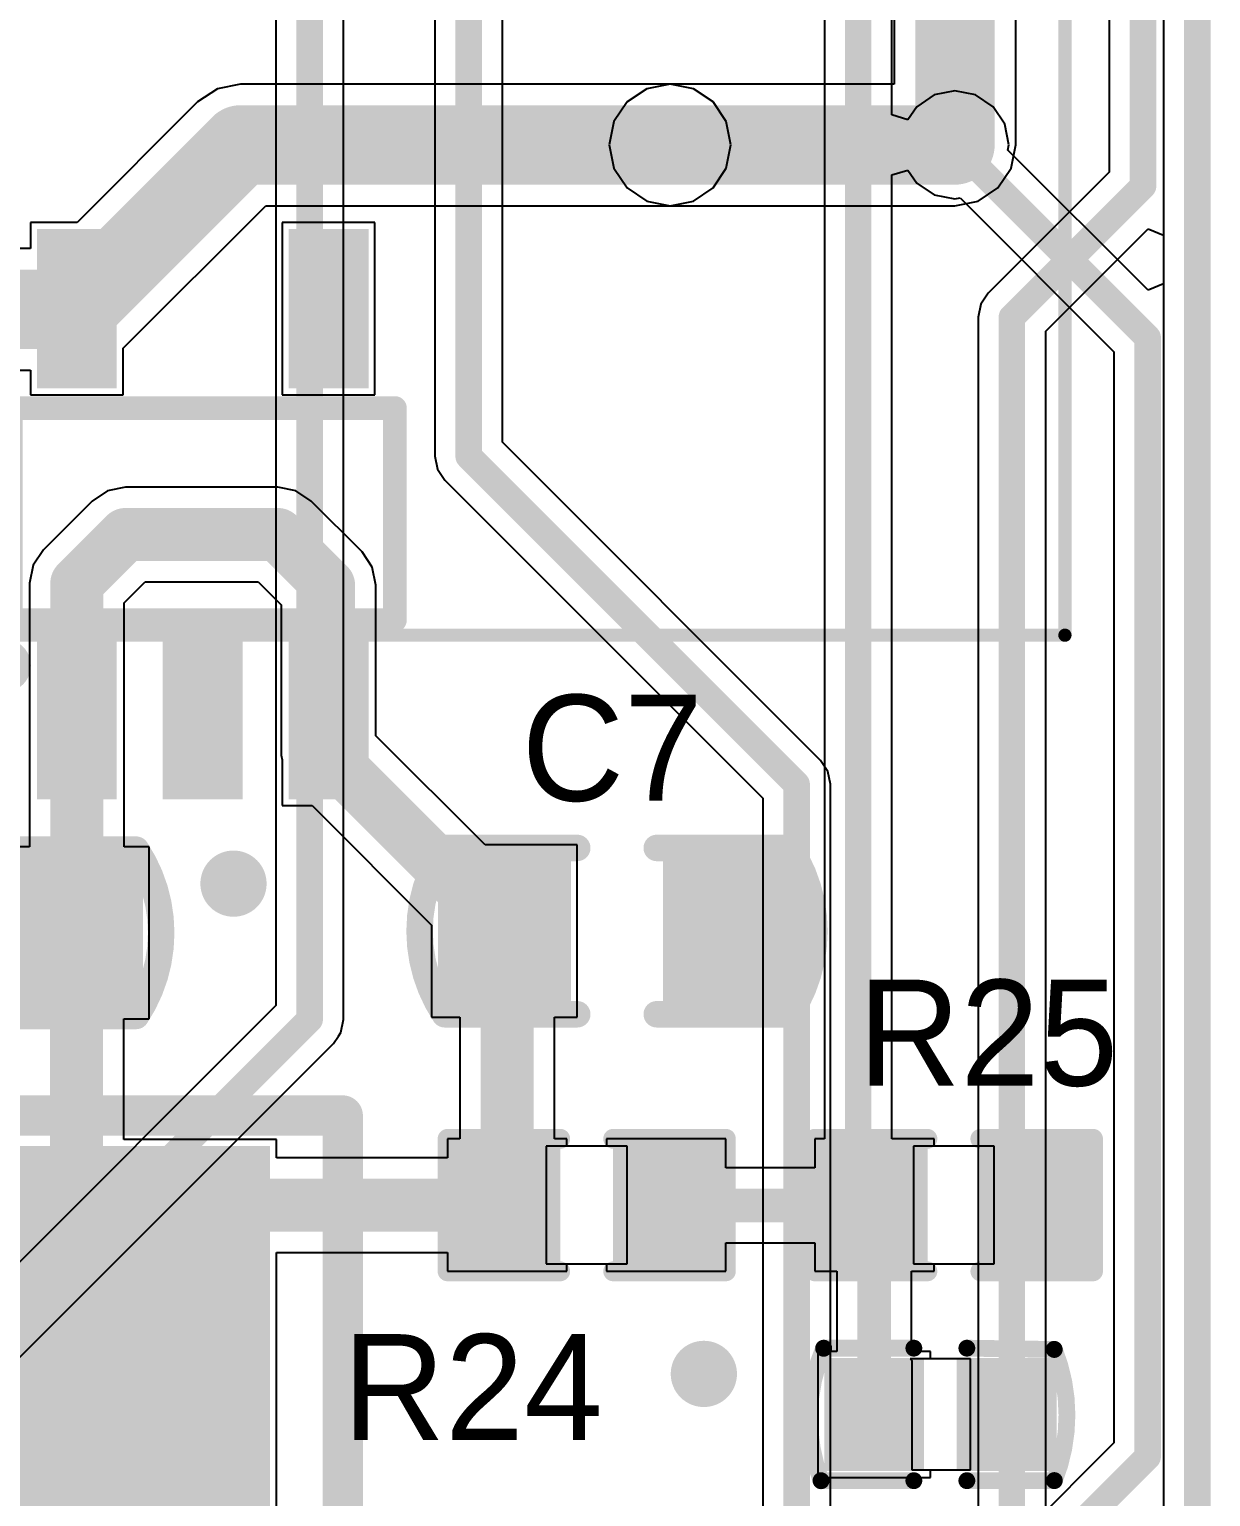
# Model space of a CAD drawing. Extents: x 10.58 to 11.54, y 9.91 to 15.27.
# Drawn here: x 11.0699 to 11.421, y 12.0509 to 12.4868 of the extents above; entities that cross this region are included whole.
import ezdxf

# ---------------------------------------------------------------- set-up
doc = ezdxf.new("R2010")
doc.units = 0
doc.layers.get('0').update_dxf_attribs({"linetype": 'CONTINUOUS'})
for name, color, linetype in [('BOTTOMLAYER', 5, 'CONTINUOUS'), ('KEEPOUTLAYER', 6, 'CONTINUOUS'), ('MULTILAYER', 9, 'CONTINUOUS'), ('TOPLAYER', 1, 'CONTINUOUS'), ('TOPOVERLAY', 2, 'CONTINUOUS'), ('TOPPASTE', 8, 'CONTINUOUS'), ('TOPSOLDER', 216, 'CONTINUOUS'), ('VIAHOLELAYER', 16, 'CONTINUOUS')]:
    doc.layers.add(name, color=color, linetype=linetype)

# ---------------------------------------------------------------- blocks, each defined once
blk = doc.blocks.new('SOT_23_5_16')
at = {"layer": 'TOPLAYER'}
for points in [[(-0.045276, 0.080709), (-0.045276, 0.041339), (-0.029528, 0.080709), (-0.029528, 0.041339)], [(0.029528, 0.080709), (0.029528, 0.041339), (0.045276, 0.080709), (0.045276, 0.041339)], [(-0.045276, -0.041339), (-0.045276, -0.080709), (-0.029528, -0.041339), (-0.029528, -0.080709)], [(-0.007874, -0.041339), (-0.007874, -0.080709), (0.007874, -0.041339), (0.007874, -0.080709)], [(0.029528, -0.041339), (0.029528, -0.080709), (0.045276, -0.041339), (0.045276, -0.080709)]]:
    blk.add_solid(points, dxfattribs=at)
at = {"layer": 'TOPOVERLAY', "const_width": 0.007087}
for points in [[(-0.057087, 0.031496), (0.057087, 0.031496)], [(-0.057087, -0.031496), (-0.057087, 0.031496)], [(0.057087, -0.031496), (0.057087, 0.031496)], [(-0.057087, -0.031496), (0.057087, -0.031496)]]:
    blk.add_lwpolyline(points, dxfattribs=at)
at = {"layer": 'TOPOVERLAY'}
for points, const_width in [([(-0.058858, 0.031496, 1), (-0.055315, 0.031496, 1)], 0.003543), ([(-0.058858, 0.031496, 1), (-0.055315, 0.031496, 1)], 0.003543), ([(0.055315, 0.031496, 1), (0.058858, 0.031496, 1)], 0.003543), ([(0.055315, 0.031496, 1), (0.058858, 0.031496, 1)], 0.003543), ([(-0.058858, -0.031496, 1), (-0.055315, -0.031496, 1)], 0.003543), ([(-0.058858, -0.031496, 1), (-0.055315, -0.031496, 1)], 0.003543), ([(0.055315, -0.031496, 1), (0.058858, -0.031496, 1)], 0.003543), ([(0.055315, -0.031496, 1), (0.058858, -0.031496, 1)], 0.003543), ([(-0.055, -0.045, 1), (-0.062874, -0.045, 1)], 0.007874), ([(-0.064842, -0.045, 1), (-0.060906, -0.045, 1)], 0.003937), ([(-0.056968, -0.045, 1), (-0.053032, -0.045, 1)], 0.003937)]:
    blk.add_lwpolyline(points, format="xyb", close=True, dxfattribs=dict(at, const_width=const_width))
at = {"layer": 'TOPPASTE'}
for points in [[(-0.045276, 0.080709), (-0.045276, 0.041339), (-0.029528, 0.080709), (-0.029528, 0.041339)], [(0.029528, 0.080709), (0.029528, 0.041339), (0.045276, 0.080709), (0.045276, 0.041339)], [(-0.045276, -0.041339), (-0.045276, -0.080709), (-0.029528, -0.041339), (-0.029528, -0.080709)], [(-0.007874, -0.041339), (-0.007874, -0.080709), (0.007874, -0.041339), (0.007874, -0.080709)], [(0.029528, -0.041339), (0.029528, -0.080709), (0.045276, -0.041339), (0.045276, -0.080709)]]:
    blk.add_solid(points, dxfattribs=at)
at = {"layer": 'TOPSOLDER'}
for points in [[(-0.049276, 0.084709), (-0.049276, 0.037339), (-0.025528, 0.084709), (-0.025528, 0.037339)], [(0.025528, 0.084709), (0.025528, 0.037339), (0.049276, 0.084709), (0.049276, 0.037339)], [(-0.049276, -0.037339), (-0.049276, -0.084709), (-0.025528, -0.037339), (-0.025528, -0.084709)], [(-0.011874, -0.037339), (-0.011874, -0.084709), (0.011874, -0.037339), (0.011874, -0.084709)], [(0.025528, -0.037339), (0.025528, -0.084709), (0.049276, -0.037339), (0.049276, -0.084709)]]:
    blk.add_solid(points, dxfattribs=at)
blk = doc.blocks.new('R_0402_24')
at = {"layer": 'TOPLAYER'}
for p, q in [((0.017, 0.0175), (-0.007, 0.0175)), ((-0.007, 0.0175), (-0.007, -0.0175)), ((0.017, -0.0175), (0.017, 0.0175)), ((-0.007, -0.0175), (0.017, -0.0175))]:
    blk.add_line(p, q, dxfattribs=at)
for points in [[(-0.006811, -0.01378), (-0.006811, 0.01378), (-0.030433, -0.01378), (-0.030433, 0.01378)], [(0.040433, -0.01378), (0.040433, 0.01378), (0.016811, -0.01378), (0.016811, 0.01378)]]:
    blk.add_solid(points, dxfattribs=at)
at = {"layer": 'TOPOVERLAY', "const_width": 0.005906}
for points in [[(-0.036339, 0.019685), (-0.002874, 0.019685)], [(-0.036339, -0.019685), (-0.036339, 0.019685)], [(0.012874, 0.019685), (0.046339, 0.019685)], [(0.046339, -0.019685), (0.046339, 0.019685)], [(-0.036339, -0.019685), (-0.002874, -0.019685)], [(0.012874, -0.019685), (0.046339, -0.019685)]]:
    blk.add_lwpolyline(points, dxfattribs=at)
at = {"layer": 'TOPOVERLAY', "const_width": 0.002953}
for points in [[(-0.037815, 0.019685, 1), (-0.034862, 0.019685, 1)], [(-0.037815, 0.019685, 1), (-0.034862, 0.019685, 1)], [(-0.00435, 0.019685, 1), (-0.001398, 0.019685, 1)], [(0.011398, 0.019685, 1), (0.01435, 0.019685, 1)], [(0.044862, 0.019685, 1), (0.047815, 0.019685, 1)], [(0.044862, 0.019685, 1), (0.047815, 0.019685, 1)], [(-0.037815, -0.019685, 1), (-0.034862, -0.019685, 1)], [(-0.037815, -0.019685, 1), (-0.034862, -0.019685, 1)], [(-0.00435, -0.019685, 1), (-0.001398, -0.019685, 1)], [(0.011398, -0.019685, 1), (0.01435, -0.019685, 1)], [(0.044862, -0.019685, 1), (0.047815, -0.019685, 1)], [(0.044862, -0.019685, 1), (0.047815, -0.019685, 1)]]:
    blk.add_lwpolyline(points, format="xyb", close=True, dxfattribs=at)
at = {"layer": 'TOPPASTE'}
for points in [[(-0.006811, -0.01378), (-0.006811, 0.01378), (-0.030433, -0.01378), (-0.030433, 0.01378)], [(0.040433, -0.01378), (0.040433, 0.01378), (0.016811, -0.01378), (0.016811, 0.01378)]]:
    blk.add_solid(points, dxfattribs=at)
at = {"layer": 'TOPSOLDER'}
for points in [[(-0.002811, -0.01778), (-0.002811, 0.01778), (-0.034433, -0.01778), (-0.034433, 0.01778)], [(0.044433, -0.01778), (0.044433, 0.01778), (0.012811, -0.01778), (0.012811, 0.01778)]]:
    blk.add_solid(points, dxfattribs=at)
blk = doc.blocks.new('R_0402_25')
at = {"layer": 'TOPLAYER'}
for p, q in [((0.017, 0.0175), (-0.007, 0.0175)), ((-0.007, 0.0175), (-0.007, -0.0175)), ((0.017, -0.0175), (0.017, 0.0175)), ((-0.007, -0.0175), (0.017, -0.0175))]:
    blk.add_line(p, q, dxfattribs=at)
for points in [[(-0.006811, -0.01378), (-0.006811, 0.01378), (-0.030433, -0.01378), (-0.030433, 0.01378)], [(0.040433, -0.01378), (0.040433, 0.01378), (0.016811, -0.01378), (0.016811, 0.01378)]]:
    blk.add_solid(points, dxfattribs=at)
at = {"layer": 'TOPOVERLAY', "const_width": 0.005906}
for points in [[(-0.036339, 0.019685), (-0.002874, 0.019685)], [(-0.036339, -0.019685), (-0.036339, 0.019685)], [(0.012874, 0.019685), (0.046339, 0.019685)], [(0.046339, -0.019685), (0.046339, 0.019685)], [(-0.036339, -0.019685), (-0.002874, -0.019685)], [(0.012874, -0.019685), (0.046339, -0.019685)]]:
    blk.add_lwpolyline(points, dxfattribs=at)
at = {"layer": 'TOPOVERLAY', "const_width": 0.002953}
for points in [[(-0.037815, 0.019685, 1), (-0.034862, 0.019685, 1)], [(-0.037815, 0.019685, 1), (-0.034862, 0.019685, 1)], [(-0.00435, 0.019685, 1), (-0.001398, 0.019685, 1)], [(0.011398, 0.019685, 1), (0.01435, 0.019685, 1)], [(0.044862, 0.019685, 1), (0.047815, 0.019685, 1)], [(0.044862, 0.019685, 1), (0.047815, 0.019685, 1)], [(-0.037815, -0.019685, 1), (-0.034862, -0.019685, 1)], [(-0.037815, -0.019685, 1), (-0.034862, -0.019685, 1)], [(-0.00435, -0.019685, 1), (-0.001398, -0.019685, 1)], [(0.011398, -0.019685, 1), (0.01435, -0.019685, 1)], [(0.044862, -0.019685, 1), (0.047815, -0.019685, 1)], [(0.044862, -0.019685, 1), (0.047815, -0.019685, 1)]]:
    blk.add_lwpolyline(points, format="xyb", close=True, dxfattribs=at)
at = {"layer": 'TOPPASTE'}
for points in [[(-0.006811, -0.01378), (-0.006811, 0.01378), (-0.030433, -0.01378), (-0.030433, 0.01378)], [(0.040433, -0.01378), (0.040433, 0.01378), (0.016811, -0.01378), (0.016811, 0.01378)]]:
    blk.add_solid(points, dxfattribs=at)
at = {"layer": 'TOPSOLDER'}
for points in [[(-0.002811, -0.01778), (-0.002811, 0.01778), (-0.034433, -0.01778), (-0.034433, 0.01778)], [(0.044433, -0.01778), (0.044433, 0.01778), (0.012811, -0.01778), (0.012811, 0.01778)]]:
    blk.add_solid(points, dxfattribs=at)
blk = doc.blocks.new('C_0402_53')
at = {"layer": 'TOPLAYER'}
for p, q in [((0.008518, 0.0165), (-0.008982, 0.0165)), ((-0.008982, 0.0165), (-0.008982, -0.0165)), ((0.008518, -0.016), (0.008518, 0.0165)), ((-0.008982, -0.0165), (0.009018, -0.0165)), ((0.009018, -0.0165), (0.008518, -0.016))]:
    blk.add_line(p, q, dxfattribs=at)
for points in [[(-0.00884, -0.012795), (-0.00884, 0.012795), (-0.030494, -0.012795), (-0.030494, 0.012795)], [(0.03053, -0.012795), (0.03053, 0.012795), (0.008876, -0.012795), (0.008876, 0.012795)]]:
    blk.add_solid(points, dxfattribs=at)
at = {"layer": 'TOPOVERLAY', "const_width": 0.005}
for points in [[(-0.03382, -0.019341, -0.193022), (-0.033854, 0.01965)], [(0.035464, 0.019716, -0.191665), (0.034708, -0.019637)]]:
    blk.add_lwpolyline(points, format="xyb", dxfattribs=at)
at = {"layer": 'TOPOVERLAY', "const_width": 0.0025}
for points in [[(-0.035104, 0.01965, 1), (-0.032604, 0.01965, 1)], [(-0.03509, 0.019685, 1), (-0.03259, 0.019685, 1)], [(-0.009106, 0.019685, 1), (-0.006606, 0.019685, 1)], [(0.006642, 0.019685, 1), (0.009142, 0.019685, 1)], [(0.034214, 0.019716, 1), (0.036714, 0.019716, 1)], [(0.034225, 0.019685, 1), (0.036726, 0.019685, 1)], [(-0.03509, -0.019291, 1), (-0.03259, -0.019291, 1)], [(-0.03507, -0.019341, 1), (-0.03257, -0.019341, 1)], [(-0.009106, -0.019685, 1), (-0.006606, -0.019685, 1)], [(0.006642, -0.019685, 1), (0.009142, -0.019685, 1)], [(0.033438, -0.019685, 1), (0.035938, -0.019685, 1)], [(0.033458, -0.019637, 1), (0.035958, -0.019637, 1)]]:
    blk.add_lwpolyline(points, format="xyb", close=True, dxfattribs=at)
at = {"layer": 'TOPOVERLAY', "const_width": 0.005}
for points in [[(-0.007856, 0.019685), (-0.03384, 0.019685)], [(0.035476, 0.019685), (0.007892, 0.019685)], [(-0.007856, -0.019685), (-0.03384, -0.019291)], [(0.034688, -0.019685), (0.007892, -0.019685)]]:
    blk.add_lwpolyline(points, dxfattribs=at)
at = {"layer": 'TOPPASTE'}
for points in [[(-0.00884, -0.012795), (-0.00884, 0.012795), (-0.030494, -0.012795), (-0.030494, 0.012795)], [(0.03053, -0.012795), (0.03053, 0.012795), (0.008876, -0.012795), (0.008876, 0.012795)]]:
    blk.add_solid(points, dxfattribs=at)
at = {"layer": 'TOPSOLDER'}
for points in [[(-0.00484, -0.016795), (-0.00484, 0.016795), (-0.034494, -0.016795), (-0.034494, 0.016795)], [(0.03453, -0.016795), (0.03453, 0.016795), (0.004876, -0.016795), (0.004876, 0.016795)]]:
    blk.add_solid(points, dxfattribs=at)
blk = doc.blocks.new('C_0603_55')
at = {"layer": 'TOPLAYER'}
for points in [[(-0.017717, -0.019685), (-0.017717, 0.019685), (-0.049213, -0.019685), (-0.049213, 0.019685)], [(0.049213, -0.019685), (0.049213, 0.019685), (0.017717, -0.019685), (0.017717, 0.019685)]]:
    blk.add_solid(points, dxfattribs=at)
at = {"layer": 'TOPOVERLAY', "const_width": 0.007874}
for points in [[(-0.051181, -0.024708, -0.302775), (-0.051181, 0.024708)], [(0.051181, 0.024708, -0.302775), (0.051181, -0.024708)]]:
    blk.add_lwpolyline(points, format="xyb", dxfattribs=at)
at = {"layer": 'TOPOVERLAY', "const_width": 0.003937}
for points in [[(-0.05315, 0.024708, 1), (-0.049213, 0.024708, 1)], [(-0.05315, 0.024708, 1), (-0.049213, 0.024708, 1)], [(-0.01378, 0.024708, 1), (-0.009843, 0.024708, 1)], [(0.009843, 0.024708, 1), (0.01378, 0.024708, 1)], [(0.049213, 0.024708, 1), (0.05315, 0.024708, 1)], [(0.049213, 0.024708, 1), (0.05315, 0.024708, 1)], [(-0.05315, -0.024708, 1), (-0.049213, -0.024708, 1)], [(-0.05315, -0.024708, 1), (-0.049213, -0.024708, 1)], [(-0.01378, -0.024708, 1), (-0.009843, -0.024708, 1)], [(0.009843, -0.024708, 1), (0.01378, -0.024708, 1)], [(0.049213, -0.024708, 1), (0.05315, -0.024708, 1)], [(0.049213, -0.024708, 1), (0.05315, -0.024708, 1)]]:
    blk.add_lwpolyline(points, format="xyb", close=True, dxfattribs=at)
at = {"layer": 'TOPOVERLAY', "const_width": 0.007874}
for points in [[(-0.011811, 0.024708), (-0.051181, 0.024708)], [(0.051181, 0.024708), (0.011811, 0.024708)], [(-0.011811, -0.024708), (-0.051181, -0.024708)], [(0.051181, -0.024708), (0.011811, -0.024708)]]:
    blk.add_lwpolyline(points, dxfattribs=at)
at = {"layer": 'TOPPASTE'}
for points in [[(-0.017717, -0.019685), (-0.017717, 0.019685), (-0.049213, -0.019685), (-0.049213, 0.019685)], [(0.049213, -0.019685), (0.049213, 0.019685), (0.017717, -0.019685), (0.017717, 0.019685)]]:
    blk.add_solid(points, dxfattribs=at)
at = {"layer": 'TOPSOLDER'}
for points in [[(-0.013717, -0.023685), (-0.013717, 0.023685), (-0.053213, -0.023685), (-0.053213, 0.023685)], [(0.053213, -0.023685), (0.053213, 0.023685), (0.013717, -0.023685), (0.013717, 0.023685)]]:
    blk.add_solid(points, dxfattribs=at)
blk = doc.blocks.new('C_0603_59')
at = {"layer": 'TOPLAYER'}
for points in [[(-0.017717, -0.019685), (-0.017717, 0.019685), (-0.049213, -0.019685), (-0.049213, 0.019685)], [(0.049213, -0.019685), (0.049213, 0.019685), (0.017717, -0.019685), (0.017717, 0.019685)]]:
    blk.add_solid(points, dxfattribs=at)
at = {"layer": 'TOPOVERLAY', "const_width": 0.007874}
for points in [[(-0.051181, -0.024708, -0.302775), (-0.051181, 0.024708)], [(0.051181, 0.024708, -0.302775), (0.051181, -0.024708)]]:
    blk.add_lwpolyline(points, format="xyb", dxfattribs=at)
at = {"layer": 'TOPOVERLAY', "const_width": 0.003937}
for points in [[(-0.05315, 0.024708, 1), (-0.049213, 0.024708, 1)], [(-0.05315, 0.024708, 1), (-0.049213, 0.024708, 1)], [(-0.01378, 0.024708, 1), (-0.009843, 0.024708, 1)], [(0.009843, 0.024708, 1), (0.01378, 0.024708, 1)], [(0.049213, 0.024708, 1), (0.05315, 0.024708, 1)], [(0.049213, 0.024708, 1), (0.05315, 0.024708, 1)], [(-0.05315, -0.024708, 1), (-0.049213, -0.024708, 1)], [(-0.05315, -0.024708, 1), (-0.049213, -0.024708, 1)], [(-0.01378, -0.024708, 1), (-0.009843, -0.024708, 1)], [(0.009843, -0.024708, 1), (0.01378, -0.024708, 1)], [(0.049213, -0.024708, 1), (0.05315, -0.024708, 1)], [(0.049213, -0.024708, 1), (0.05315, -0.024708, 1)]]:
    blk.add_lwpolyline(points, format="xyb", close=True, dxfattribs=at)
at = {"layer": 'TOPOVERLAY', "const_width": 0.007874}
for points in [[(-0.051181, 0.024708), (-0.011811, 0.024708)], [(0.011811, 0.024708), (0.051181, 0.024708)], [(-0.051181, -0.024708), (-0.011811, -0.024708)], [(0.011811, -0.024708), (0.051181, -0.024708)]]:
    blk.add_lwpolyline(points, dxfattribs=at)
at = {"layer": 'TOPPASTE'}
for points in [[(-0.017717, -0.019685), (-0.017717, 0.019685), (-0.049213, -0.019685), (-0.049213, 0.019685)], [(0.049213, -0.019685), (0.049213, 0.019685), (0.017717, -0.019685), (0.017717, 0.019685)]]:
    blk.add_solid(points, dxfattribs=at)
at = {"layer": 'TOPSOLDER'}
for points in [[(-0.013717, -0.023685), (-0.013717, 0.023685), (-0.053213, -0.023685), (-0.053213, 0.023685)], [(0.053213, -0.023685), (0.053213, 0.023685), (0.013717, -0.023685), (0.013717, 0.023685)]]:
    blk.add_solid(points, dxfattribs=at)
blk = doc.blocks.new('DSMD_68')
at = {"layer": 'TOPLAYER'}
for points in [[(-0.03937, -0.05), (0.03937, -0.05), (-0.03937, 0.05), (0.03937, 0.05)], [(0.137795, -0.05), (0.216535, -0.05), (0.137795, 0.05), (0.216535, 0.05)]]:
    blk.add_solid(points, dxfattribs=at)
at = {"layer": 'TOPOVERLAY'}
for points, const_width in [([(0.035, 0.062992), (-0.065, 0.062992)], 0.012), ([(-0.065, 0.062992), (-0.065, -0.062992)], 0.012), ([(0.245, 0.062992), (0.139921, 0.062992)], 0.012), ([(0.23, 0.062992), (0.23, -0.062992)], 0.01), ([(0.245, 0.062992), (0.245, -0.062992)], 0.012), ([(0.035, -0.062992), (-0.065, -0.062992)], 0.012), ([(0.245, -0.062992), (0.139921, -0.062992)], 0.012)]:
    blk.add_lwpolyline(points, dxfattribs=dict(at, const_width=const_width))
for points, const_width in [([(-0.068, 0.062992, 1), (-0.062, 0.062992, 1)], 0.006), ([(-0.068, 0.062992, 1), (-0.062, 0.062992, 1)], 0.006), ([(0.032, 0.062992, 1), (0.038, 0.062992, 1)], 0.006), ([(0.136921, 0.062992, 1), (0.142921, 0.062992, 1)], 0.006), ([(0.2275, 0.062992, 1), (0.2325, 0.062992, 1)], 0.005), ([(0.242, 0.062992, 1), (0.248, 0.062992, 1)], 0.006), ([(0.242, 0.062992, 1), (0.248, 0.062992, 1)], 0.006), ([(-0.068, -0.062992, 1), (-0.062, -0.062992, 1)], 0.006), ([(-0.068, -0.062992, 1), (-0.062, -0.062992, 1)], 0.006), ([(0.032, -0.062992, 1), (0.038, -0.062992, 1)], 0.006), ([(0.136921, -0.062992, 1), (0.142921, -0.062992, 1)], 0.006), ([(0.2275, -0.062992, 1), (0.2325, -0.062992, 1)], 0.005), ([(0.242, -0.062992, 1), (0.248, -0.062992, 1)], 0.006), ([(0.242, -0.062992, 1), (0.248, -0.062992, 1)], 0.006)]:
    blk.add_lwpolyline(points, format="xyb", close=True, dxfattribs=dict(at, const_width=const_width))
at = {"layer": 'TOPPASTE'}
for points in [[(-0.03937, -0.05), (0.03937, -0.05), (-0.03937, 0.05), (0.03937, 0.05)], [(0.137795, -0.05), (0.216535, -0.05), (0.137795, 0.05), (0.216535, 0.05)]]:
    blk.add_solid(points, dxfattribs=at)
at = {"layer": 'TOPSOLDER'}
for points in [[(-0.04337, -0.054), (0.04337, -0.054), (-0.04337, 0.054), (0.04337, 0.054)], [(0.133795, -0.054), (0.220535, -0.054), (0.133795, 0.054), (0.220535, 0.054)]]:
    blk.add_solid(points, dxfattribs=at)

msp = doc.modelspace()

# ---------------------------------------------------------------- linework, layer by layer
at = {"layer": 'BOTTOMLAYER'}
for p, q in [((11.326909, 12.893566), (11.326909, 12.470558)), ((11.363037, 12.452494), (11.363037, 12.893566)), ((11.390843, 12.817819), (11.390843, 12.444446)), ((11.143205, 12.504236), (11.143205, 12.196809)), ((11.163276, 12.192652), (11.163276, 12.504236)), ((11.190449, 12.504433), (11.190449, 12.359975)), ((11.21052, 12.364131), (11.21052, 12.504433)), ((11.253415, 12.469183), (11.247554, 12.465267)), ((11.260327, 12.470558), (11.253415, 12.469183)), ((11.326909, 12.470558), (11.260327, 12.470558)), ((11.247554, 12.465267), (11.243639, 12.459407)), ((11.243639, 12.459407), (11.242264, 12.452494)), ((11.242264, 12.452494), (11.243639, 12.445582)), ((11.361662, 12.445582), (11.363037, 12.452494)), ((11.243639, 12.445582), (11.247554, 12.439721)), ((11.390843, 12.444446), (11.354806, 12.408409)), ((11.357746, 12.439721), (11.361662, 12.445582)), ((11.247554, 12.439721), (11.253415, 12.435806)), ((11.351886, 12.435806), (11.357746, 12.439721)), ((11.253415, 12.435806), (11.260327, 12.434431)), ((11.260327, 12.434431), (11.344973, 12.434431)), ((11.344973, 12.434431), (11.351886, 12.435806)), ((11.371937, 12.397156), (11.402366, 12.427585)), ((11.402366, 12.427585), (11.406985, 12.425671)), ((11.406985, 12.425671), (11.406985, 11.328965)), ((11.354806, 12.408409), (11.352631, 12.405154)), ((11.352631, 12.405154), (11.351867, 12.401313)), ((11.351867, 12.401313), (11.351867, 12.401313)), ((11.351867, 12.401313), (11.351867, 12.401313)), ((11.351867, 12.401313), (11.351867, 12.401313)), ((11.351867, 12.401313), (11.351867, 12.401313)), ((11.351867, 12.401313), (11.351867, 11.97732)), ((11.371937, 11.973164), (11.371937, 12.397156)), ((11.305033, 12.269619), (11.21052, 12.364131)), ((11.190449, 12.359975), (11.190449, 12.359975)), ((11.190449, 12.359975), (11.190449, 12.359975)), ((11.190449, 12.359975), (11.191213, 12.356134)), ((11.191213, 12.356134), (11.193389, 12.352879)), ((11.193389, 12.352879), (11.28789, 12.258377)), ((11.307208, 12.266363), (11.305033, 12.269619)), ((11.305033, 12.269619), (11.305033, 12.269619)), ((11.307972, 12.262523), (11.307208, 12.266363)), ((11.307961, 12.262467), (11.307972, 12.262523)), ((11.307961, 12.038874), (11.307961, 12.262467)), ((11.28789, 12.258377), (11.28789, 12.04019)), ((11.143205, 12.196809), (10.860863, 11.914466)), ((11.162512, 12.188811), (11.163276, 12.192652)), ((10.877994, 11.903213), (11.160337, 12.185556)), ((11.160337, 12.185556), (11.16179, 12.187731)), ((11.16179, 12.187731), (11.162512, 12.188811))]:
    msp.add_line(p, q, dxfattribs=at)
for points, const_width in [([(11.344973, 12.452494), (11.344973, 12.905507)], 0.023622), ([(11.400878, 12.44029), (11.400878, 12.830053)], 0.007874), ([(11.153241, 12.192652), (11.153241, 12.516471)], 0.007874), ([(11.200485, 12.359975), (11.200485, 12.516668)], 0.007874), ([(11.260327, 12.452494), (11.344973, 12.452494)], 0.023622), ([(11.361902, 12.401313), (11.400878, 12.44029)], 0.007874), ([(11.361902, 11.973164), (11.361902, 12.401313)], 0.007874), ([(11.200485, 12.359975), (11.297937, 12.262523)], 0.007874), ([(11.297926, 12.262512), (11.297937, 12.262523)], 0.007874), ([(11.297926, 12.027297), (11.297926, 12.262512)], 0.007874), ([(10.867959, 11.90737), (11.153241, 12.192652)], 0.007874)]:
    msp.add_lwpolyline(points, dxfattribs=dict(at, const_width=const_width))
for points, const_width in [([(11.254422, 12.452494, 1), (11.266233, 12.452494, 1)], 0.011811), ([(11.255406, 12.452494, 1), (11.265249, 12.452494, 1)], 0.009843), ([(11.339068, 12.452494, 1), (11.350879, 12.452494, 1)], 0.011811), ([(11.339068, 12.452494, 1), (11.350879, 12.452494, 1)], 0.011811), ([(11.340052, 12.452494, 1), (11.349894, 12.452494, 1)], 0.009843), ([(11.39891, 12.44029, 1), (11.402847, 12.44029, 1)], 0.003937), ([(11.39891, 12.44029, 1), (11.402847, 12.44029, 1)], 0.003937), ([(11.359934, 12.401313, 1), (11.363871, 12.401313, 1)], 0.003937), ([(11.359934, 12.401313, 1), (11.363871, 12.401313, 1)], 0.003937), ([(11.198516, 12.359975, 1), (11.202453, 12.359975, 1)], 0.003937), ([(11.198516, 12.359975, 1), (11.202453, 12.359975, 1)], 0.003937), ([(11.295957, 12.262512, 1), (11.299894, 12.262512, 1)], 0.003937), ([(11.295957, 12.262512, 1), (11.299894, 12.262512, 1)], 0.003937), ([(11.295968, 12.262523, 1), (11.299905, 12.262523, 1)], 0.003937), ([(11.295968, 12.262523, 1), (11.299905, 12.262523, 1)], 0.003937), ([(11.125682, 12.233006, 1), (11.135524, 12.233006, 1)], 0.009843), ([(11.151272, 12.192652, 1), (11.155209, 12.192652, 1)], 0.003937), ([(11.151272, 12.192652, 1), (11.155209, 12.192652, 1)], 0.003937), ([(11.265446, 12.087337, 1), (11.275288, 12.087337, 1)], 0.009843)]:
    msp.add_lwpolyline(points, format="xyb", close=True, dxfattribs=dict(at, const_width=const_width))
at = {"layer": 'KEEPOUTLAYER', "const_width": 0.007874}
msp.add_lwpolyline([(11.417021, 10.696586), (11.417021, 12.641469)], dxfattribs=at)
at = {"layer": 'MULTILAYER', "const_width": 0.009843}
for points in [[(11.255406, 12.452494, 1), (11.265249, 12.452494, 1)], [(11.340052, 12.452494, 1), (11.349894, 12.452494, 1)], [(11.125682, 12.233006, 1), (11.135524, 12.233006, 1)], [(11.265446, 12.087337, 1), (11.275288, 12.087337, 1)]]:
    msp.add_lwpolyline(points, format="xyb", close=True, dxfattribs=at)
at = {"layer": 'TOPLAYER'}
for p, q in [((11.32624, 12.461416), (11.32624, 12.663546)), ((11.306169, 12.65939), (11.306169, 12.157186)), ((11.406985, 12.641469), (11.406985, 12.411207)), ((11.125815, 12.469183), (11.119954, 12.465267)), ((11.132727, 12.470558), (11.125815, 12.469183)), ((11.260327, 12.470558), (11.132727, 12.470558)), ((11.26724, 12.469183), (11.260327, 12.470558)), ((11.2731, 12.465267), (11.26724, 12.469183)), ((11.119954, 12.465267), (11.084102, 12.429415)), ((11.277016, 12.459407), (11.2731, 12.465267)), ((11.338828, 12.467329), (11.333619, 12.463848)), ((11.344973, 12.468551), (11.338828, 12.467329)), ((11.351118, 12.467329), (11.344973, 12.468551)), ((11.356327, 12.463848), (11.351118, 12.467329)), ((11.331024, 12.459964), (11.32624, 12.461416)), ((11.333619, 12.463848), (11.331024, 12.459964)), ((11.359807, 12.458639), (11.356327, 12.463848)), ((11.278391, 12.452494), (11.277016, 12.459407)), ((11.36103, 12.452494), (11.359807, 12.458639)), ((11.277016, 12.445582), (11.278391, 12.452494)), ((11.36072, 12.450939), (11.36103, 12.452494)), ((11.402366, 12.409294), (11.36072, 12.450939)), ((11.2731, 12.439721), (11.277016, 12.445582)), ((11.32624, 12.443573), (11.331024, 12.445024)), ((11.32624, 12.157186), (11.32624, 12.443573)), ((11.331024, 12.445024), (11.333619, 12.441141)), ((11.26724, 12.435806), (11.2731, 12.439721)), ((11.333619, 12.441141), (11.338828, 12.43766)), ((11.097837, 12.392058), (11.140209, 12.434431)), ((11.140209, 12.434431), (11.260327, 12.434431)), ((11.260327, 12.434431), (11.26724, 12.435806)), ((11.338828, 12.43766), (11.344973, 12.436438)), ((11.344973, 12.436438), (11.346528, 12.436747)), ((11.346528, 12.436747), (11.392221, 12.391054)), ((11.084102, 12.429415), (11.070278, 12.429415)), ((11.070278, 12.429415), (11.070278, 12.4217)), ((11.17264, 12.429415), (11.145081, 12.429415)), ((11.145081, 12.429415), (11.145081, 12.378234)), ((11.17264, 12.378234), (11.17264, 12.429415)), ((11.070278, 12.4217), (11.015449, 12.4217)), ((11.406985, 12.411207), (11.402366, 12.409294)), ((11.097837, 12.378234), (11.097837, 12.392058)), ((11.392221, 12.391054), (11.392221, 12.066887)), ((11.015449, 12.385572), (11.070278, 12.385572)), ((11.070278, 12.385572), (11.070278, 12.378234)), ((11.070278, 12.378234), (11.097837, 12.378234)), ((11.145081, 12.378234), (11.17264, 12.378234)), ((11.088582, 12.346681), (11.074123, 12.332222)), ((11.09314, 12.349726), (11.088582, 12.346681)), ((11.098516, 12.350796), (11.09314, 12.349726)), ((11.143792, 12.350796), (11.098516, 12.350796)), ((11.149168, 12.349726), (11.143792, 12.350796)), ((11.153726, 12.346681), (11.149168, 12.349726)), ((11.168795, 12.331612), (11.153726, 12.346681)), ((11.074123, 12.332222), (11.071077, 12.327664)), ((11.17184, 12.327054), (11.168795, 12.331612)), ((11.071077, 12.327664), (11.070008, 12.322287)), ((11.17291, 12.321678), (11.17184, 12.327054)), ((11.070008, 12.322287), (11.070008, 12.281777)), ((11.098107, 12.316468), (11.104336, 12.322697)), ((11.104336, 12.322697), (11.137972, 12.322697)), ((11.137972, 12.322697), (11.144811, 12.315858)), ((11.17291, 12.281777), (11.17291, 12.321678)), ((11.098107, 12.281777), (11.098107, 12.316468)), ((11.144811, 12.315858), (11.144811, 12.281777)), ((11.070008, 12.281777), (11.070008, 12.243991)), ((11.098107, 12.243991), (11.098107, 12.281777)), ((11.144811, 12.281777), (11.144811, 12.271134)), ((11.17291, 12.276954), (11.17291, 12.281777)), ((11.205373, 12.244491), (11.17291, 12.276954)), ((11.144811, 12.271134), (11.145081, 12.269777)), ((11.145081, 12.269777), (11.145081, 12.256187)), ((11.145081, 12.256187), (11.153939, 12.256187)), ((11.153939, 12.256187), (11.189441, 12.220685)), ((11.070008, 12.243991), (11.06227, 12.243991)), ((11.105577, 12.243991), (11.098107, 12.243991)), ((11.105577, 12.19281), (11.105577, 12.243991)), ((11.232748, 12.244491), (11.205373, 12.244491)), ((11.232748, 12.19331), (11.232748, 12.244491)), ((11.189441, 12.220685), (11.189441, 12.19331)), ((11.097973, 12.157006), (11.097973, 12.19281)), ((11.097973, 12.19281), (11.105577, 12.19281)), ((11.189441, 12.19331), (11.197887, 12.19331)), ((11.197887, 12.19331), (11.197887, 12.157186)), ((11.225986, 12.157186), (11.225986, 12.19331)), ((11.225986, 12.19331), (11.232748, 12.19331)), ((11.143334, 12.157006), (11.097973, 12.157006)), ((11.143334, 12.15155), (11.143334, 12.157006)), ((11.197887, 12.157186), (11.19422, 12.157186)), ((11.19422, 12.157186), (11.19422, 12.15155)), ((11.229653, 12.157186), (11.225986, 12.157186)), ((11.229653, 12.155001), (11.229653, 12.157186)), ((11.241464, 12.155001), (11.229653, 12.155001)), ((11.276897, 12.157186), (11.241464, 12.157186)), ((11.241464, 12.157186), (11.241464, 12.155001)), ((11.276897, 12.148539), (11.276897, 12.157186)), ((11.306169, 12.157186), (11.30332, 12.157186)), ((11.30332, 12.157186), (11.30332, 12.148539)), ((11.338753, 12.157186), (11.32624, 12.157186)), ((11.338753, 12.155001), (11.338753, 12.157186)), ((11.356659, 12.155001), (11.338753, 12.155001)), ((11.356659, 12.120001), (11.356659, 12.155001)), ((11.19422, 12.15155), (11.143334, 12.15155)), ((11.30332, 12.148539), (11.276897, 12.148539)), ((11.276897, 12.117816), (11.276897, 12.1263)), ((11.276897, 12.1263), (11.30332, 12.1263)), ((11.30332, 12.1263), (11.30332, 12.117816)), ((11.143334, 12.045195), (11.143334, 12.123451)), ((11.143334, 12.123451), (11.19422, 12.123451)), ((11.19422, 12.123451), (11.19422, 12.117816)), ((11.229653, 12.117816), (11.229653, 12.120001)), ((11.229653, 12.120001), (11.241464, 12.120001)), ((11.241464, 12.120001), (11.241464, 12.117816)), ((11.338753, 12.117816), (11.338753, 12.120001)), ((11.338753, 12.120001), (11.356659, 12.120001)), ((11.19422, 12.117816), (11.229653, 12.117816)), ((11.241464, 12.117816), (11.276897, 12.117816)), ((11.30332, 12.117816), (11.309837, 12.117816)), ((11.309837, 12.117816), (11.309837, 12.094001)), ((11.332075, 12.094001), (11.332075, 12.117816)), ((11.332075, 12.117816), (11.338753, 12.117816)), ((11.309837, 12.094001), (11.304224, 12.094001)), ((11.304224, 12.094001), (11.304224, 12.0566)), ((11.337688, 12.094001), (11.332075, 12.094001)), ((11.337688, 12.091801), (11.337688, 12.094001)), ((11.349641, 12.091801), (11.337688, 12.091801)), ((11.349641, 12.058801), (11.349641, 12.091801)), ((11.392221, 12.066887), (11.337585, 12.012251)), ((11.304224, 12.0566), (11.337688, 12.0566)), ((11.337688, 12.0566), (11.337688, 12.058801)), ((11.337688, 12.058801), (11.349641, 12.058801))]:
    msp.add_line(p, q, dxfattribs=at)
for points, const_width in [([(11.316204, 12.142333), (11.316204, 12.663546)], 0.007874), ([(11.084057, 12.403824), (11.132727, 12.452494)], 0.023622), ([(11.132727, 12.452494), (11.260327, 12.452494)], 0.023622), ([(11.344973, 12.452494), (11.402256, 12.395211)], 0.007874), ([(10.989859, 12.403636), (11.083869, 12.403636)], 0.023622), ([(11.083869, 12.403636), (11.084057, 12.403824)], 0.023622), ([(11.402256, 12.062731), (11.402256, 12.395211)], 0.007874), ([(11.084057, 12.322287), (11.098516, 12.336746)], 0.015748), ([(11.098516, 12.336746), (11.143792, 12.336746)], 0.015748), ([(11.143792, 12.336746), (11.15886, 12.321678)], 0.015748), ([(11.084057, 12.281777), (11.084057, 12.322287)], 0.015748), ([(11.15886, 12.281777), (11.15886, 12.321678)], 0.015748), ([(11.084057, 12.218534), (11.084057, 12.281777)], 0.015748), ([(11.15886, 12.271134), (11.15886, 12.281777)], 0.015748), ([(11.15886, 12.271134), (11.211937, 12.218058)], 0.015748), ([(11.083923, 12.218401), (11.084057, 12.218534)], 0.015748), ([(11.083923, 12.115236), (11.083923, 12.218401)], 0.015748), ([(11.211937, 12.137501), (11.211937, 12.218058)], 0.015748), ([(11.084023, 12.207201), (11.084057, 12.207234)], 0.015748), ([(11.316204, 12.142333), (11.321037, 12.137501)], 0.007874), ([(11.098059, 12.101101), (11.134459, 12.137501)], 0.015748), ([(11.134459, 12.137501), (11.211937, 12.137501)], 0.015748), ([(11.259262, 12.13742), (11.320956, 12.13742)], 0.01), ([(11.320956, 12.075301), (11.320956, 12.13742)], 0.01), ([(11.083923, 12.115236), (11.098059, 12.101101)], 0.015748), ([(11.029241, 12.101101), (11.098059, 12.101101)], 0.023622), ([(11.098059, 12.101101), (11.098759, 12.100401)], 0.023622), ([(11.098759, 11.614063), (11.098759, 12.100401)], 0.023622), ([(11.344681, 12.005155), (11.402256, 12.062731)], 0.007874)]:
    msp.add_lwpolyline(points, dxfattribs=dict(at, const_width=const_width))
for points, const_width in [([(11.126822, 12.452494, 1), (11.138633, 12.452494, 1)], 0.011811), ([(11.126822, 12.452494, 1), (11.138633, 12.452494, 1)], 0.011811), ([(11.254422, 12.452494, 1), (11.266233, 12.452494, 1)], 0.011811), ([(11.255406, 12.452494, 1), (11.265249, 12.452494, 1)], 0.009843), ([(11.340052, 12.452494, 1), (11.349894, 12.452494, 1)], 0.009843), ([(11.343004, 12.452494, 1), (11.346941, 12.452494, 1)], 0.003937), ([(11.077963, 12.403636, 1), (11.089774, 12.403636, 1)], 0.011811), ([(11.077963, 12.403636, 1), (11.089774, 12.403636, 1)], 0.011811), ([(11.078152, 12.403824, 1), (11.089963, 12.403824, 1)], 0.011811), ([(11.078152, 12.403824, 1), (11.089963, 12.403824, 1)], 0.011811), ([(11.400288, 12.395211, 1), (11.404225, 12.395211, 1)], 0.003937), ([(11.400288, 12.395211, 1), (11.404225, 12.395211, 1)], 0.003937), ([(11.094579, 12.336746, 1), (11.102453, 12.336746, 1)], 0.007874), ([(11.094579, 12.336746, 1), (11.102453, 12.336746, 1)], 0.007874), ([(11.139855, 12.336746, 1), (11.147729, 12.336746, 1)], 0.007874), ([(11.139855, 12.336746, 1), (11.147729, 12.336746, 1)], 0.007874), ([(11.08012, 12.322287, 1), (11.087994, 12.322287, 1)], 0.007874), ([(11.08012, 12.322287, 1), (11.087994, 12.322287, 1)], 0.007874), ([(11.154923, 12.321678, 1), (11.162797, 12.321678, 1)], 0.007874), ([(11.154923, 12.321678, 1), (11.162797, 12.321678, 1)], 0.007874), ([(11.08012, 12.281777, 1), (11.087994, 12.281777, 1)], 0.007874), ([(11.08012, 12.281777, 1), (11.087994, 12.281777, 1)], 0.007874), ([(11.154923, 12.281777, 1), (11.162797, 12.281777, 1)], 0.007874), ([(11.154923, 12.281777, 1), (11.162797, 12.281777, 1)], 0.007874), ([(11.154923, 12.271134, 1), (11.162797, 12.271134, 1)], 0.007874), ([(11.154923, 12.271134, 1), (11.162797, 12.271134, 1)], 0.007874), ([(11.125682, 12.233006, 1), (11.135524, 12.233006, 1)], 0.009843), ([(11.079986, 12.218401, 1), (11.08786, 12.218401, 1)], 0.007874), ([(11.079986, 12.218401, 1), (11.08786, 12.218401, 1)], 0.007874), ([(11.08012, 12.218534, 1), (11.087994, 12.218534, 1)], 0.007874), ([(11.08012, 12.218534, 1), (11.087994, 12.218534, 1)], 0.007874), ([(11.208, 12.218058, 1), (11.215874, 12.218058, 1)], 0.007874), ([(11.208, 12.218058, 1), (11.215874, 12.218058, 1)], 0.007874), ([(11.080086, 12.207201, 1), (11.08796, 12.207201, 1)], 0.007874), ([(11.08012, 12.207234, 1), (11.087994, 12.207234, 1)], 0.007874), ([(11.314236, 12.142333, 1), (11.318173, 12.142333, 1)], 0.003937), ([(11.314236, 12.142333, 1), (11.318173, 12.142333, 1)], 0.003937), ([(11.130522, 12.137501, 1), (11.138396, 12.137501, 1)], 0.007874), ([(11.130522, 12.137501, 1), (11.138396, 12.137501, 1)], 0.007874), ([(11.208, 12.137501, 1), (11.215874, 12.137501, 1)], 0.007874), ([(11.208, 12.137501, 1), (11.215874, 12.137501, 1)], 0.007874), ([(11.256762, 12.13742, 1), (11.261762, 12.13742, 1)], 0.005), ([(11.318456, 12.13742, 1), (11.323456, 12.13742, 1)], 0.005), ([(11.318456, 12.13742, 1), (11.323456, 12.13742, 1)], 0.005), ([(11.319068, 12.137501, 1), (11.323005, 12.137501, 1)], 0.003937), ([(11.079986, 12.115236, 1), (11.08786, 12.115236, 1)], 0.007874), ([(11.079986, 12.115236, 1), (11.08786, 12.115236, 1)], 0.007874), ([(11.092153, 12.101101, 1), (11.103964, 12.101101, 1)], 0.011811), ([(11.092153, 12.101101, 1), (11.103964, 12.101101, 1)], 0.011811), ([(11.092853, 12.100401, 1), (11.104664, 12.100401, 1)], 0.011811), ([(11.092853, 12.100401, 1), (11.104664, 12.100401, 1)], 0.011811), ([(11.094122, 12.101101, 1), (11.101996, 12.101101, 1)], 0.007874), ([(11.094122, 12.101101, 1), (11.101996, 12.101101, 1)], 0.007874), ([(11.265446, 12.087337, 1), (11.275288, 12.087337, 1)], 0.009843), ([(11.318456, 12.075301, 1), (11.323456, 12.075301, 1)], 0.005), ([(11.400288, 12.062731, 1), (11.404225, 12.062731, 1)], 0.003937), ([(11.400288, 12.062731, 1), (11.404225, 12.062731, 1)], 0.003937)]:
    msp.add_lwpolyline(points, format="xyb", close=True, dxfattribs=dict(at, const_width=const_width))
at = {"layer": 'TOPOVERLAY', "const_width": 0.003937}
for points in [[(11.37765, 12.306825), (11.37765, 13.448557)], [(10.865839, 12.306825), (11.37765, 12.306825)]]:
    msp.add_lwpolyline(points, dxfattribs=at)
at = {"layer": 'TOPOVERLAY', "const_width": 0.001969}
msp.add_lwpolyline([(11.376666, 12.306825, 1), (11.378634, 12.306825, 1)], format="xyb", close=True, dxfattribs=at)
msp.add_lwpolyline([(11.376666, 12.306825, 1), (11.378634, 12.306825, 1)], format="xyb", close=True, dxfattribs=at)
at = {"layer": 'VIAHOLELAYER', "const_width": 0.005906}
for points in [[(11.257375, 12.452494, 1), (11.26328, 12.452494, 1)], [(11.34202, 12.452494, 1), (11.347926, 12.452494, 1)], [(11.12765, 12.233006, 1), (11.133556, 12.233006, 1)], [(11.267414, 12.087337, 1), (11.273319, 12.087337, 1)]]:
    msp.add_lwpolyline(points, format="xyb", close=True, dxfattribs=at)

# ---------------------------------------------------------------- block references
for name, p, rotation in [('SOT_23_5_16', (11.121459, 12.342801), 360), ('C_0603_59', (11.050459, 12.218401), 360), ('C_0603_55', (11.244559, 12.218901), 180), ('DSMD_68', (11.098059, 12.101101), 180), ('R_0402_25', (11.230559, 12.137501), 360), ('R_0402_24', (11.339659, 12.137501), 360), ('C_0402_53', (11.340659, 12.075301), 180)]:
    msp.add_blockref(name, p, dxfattribs=dict(rotation=rotation))

# ---------------------------------------------------------------- texts
at = {"layer": 'TOPOVERLAY'}
for s, p in [('C7', (11.216233, 12.257612)), ('R24', (11.163059, 12.067652))]:
    msp.add_text(s, height=0.031496, rotation=360, dxfattribs=at).set_placement(p)
msp.add_text('R25', height=0.031496, dxfattribs=at).set_placement((11.316204, 12.172967))

doc.saveas('drawing.dxf')
